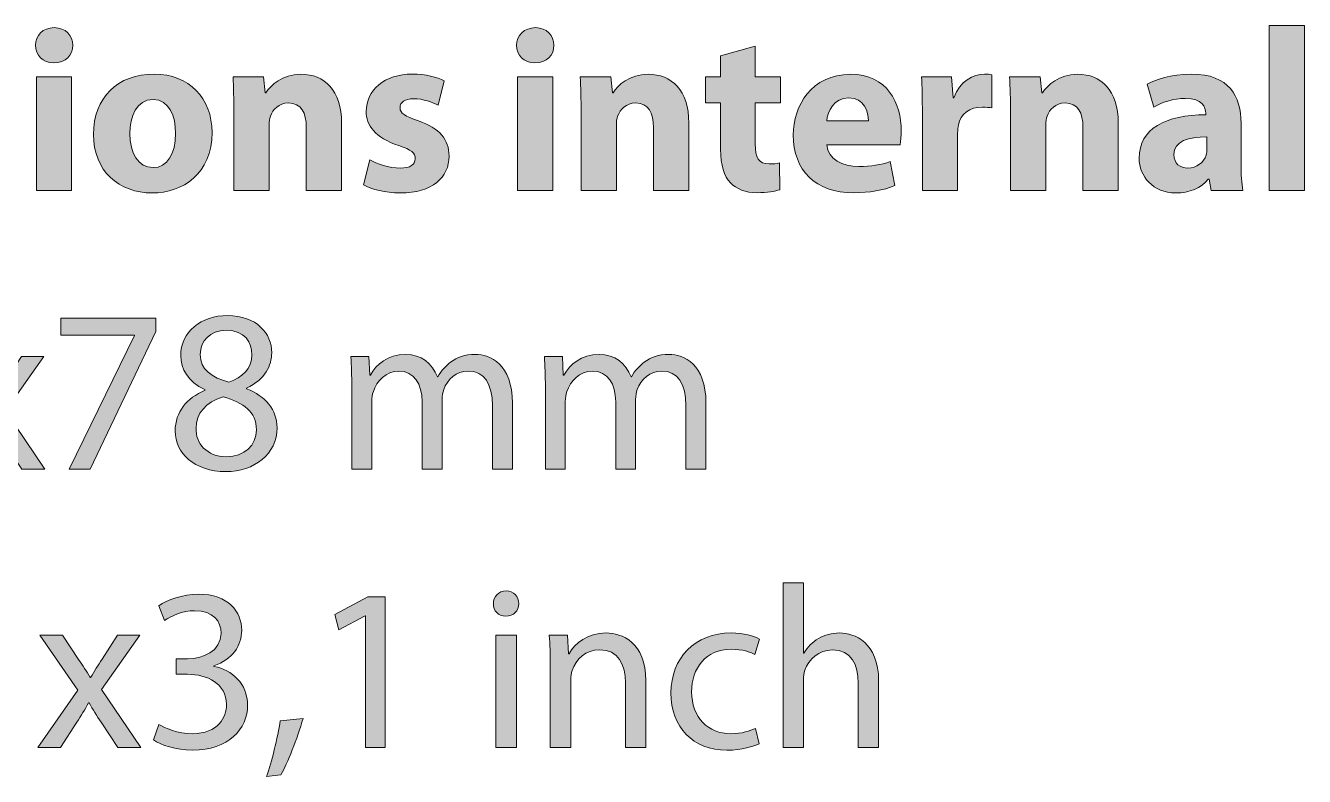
# Model space of a CAD drawing. Header units: inches. Extents: x 110 to 396, y -365 to 80.
# Drawn here: x 338.97 to 377.54, y -77.61 to -54.97 of the extents above; entities that cross this region are included whole.
import ezdxf

# ---------------------------------------------------------------- set-up
doc = ezdxf.new("R2010")
doc.units = ezdxf.units.IN
doc.header["$MEASUREMENT"] = 0
doc.layers.add('description', color=7, linetype='Continuous')

# ---------------------------------------------------------------- blocks, each defined once
blk = doc.blocks.new('block 16')
at = {"layer": 'description'}
h = blk.add_hatch(color=252, dxfattribs=at)
h.dxf.hatch_style = 2
edge = h.paths.add_edge_path()
edge.add_spline(control_points=[(340.394, -55.568), (340.394, -55.862), (340.177, -56.1), (339.82, -56.1), (339.485, -56.1), (339.268, -55.862), (339.268, -55.568), (339.268, -55.267), (339.492, -55.036), (339.834, -55.036), (340.177, -55.036), (340.387, -55.267), (340.394, -55.568)], knot_values=[0, 0, 0, 0, 1, 1, 1, 2, 2, 2, 3, 3, 3, 4, 4, 4, 4], degree=3, periodic=1)
h.paths.add_polyline_path([(339.296, -59.942), (339.296, -56.52), (340.359, -56.52), (340.359, -59.942)])
h = blk.add_hatch(color=252, dxfattribs=at)
h.dxf.hatch_style = 2
edge = h.paths.add_edge_path()
edge.add_spline(control_points=[(354.905, -55.568), (354.905, -55.862), (354.688, -56.1), (354.331, -56.1), (353.996, -56.1), (353.778, -55.862), (353.778, -55.568), (353.778, -55.267), (354.002, -55.036), (354.345, -55.036), (354.688, -55.036), (354.898, -55.267), (354.905, -55.568)], knot_values=[0, 0, 0, 0, 1, 1, 1, 2, 2, 2, 3, 3, 3, 4, 4, 4, 4], degree=3, periodic=1)
h.paths.add_polyline_path([(353.806, -59.942), (353.806, -56.52), (354.87, -56.52), (354.87, -59.942)])
h = blk.add_hatch(color=252, dxfattribs=at)
h.dxf.hatch_style = 2
h.paths.add_polyline_path([(376.472, -54.973), (377.536, -54.973), (377.536, -59.942), (376.472, -59.942)])
h = blk.add_hatch(color=252, dxfattribs=at)
h.dxf.hatch_style = 2
edge = h.paths.add_edge_path()
edge.add_spline(control_points=[(360.974, -55.596), (360.974, -55.596), (360.974, -56.52), (360.974, -56.52), (360.974, -56.52), (361.737, -56.52), (361.737, -56.52), (361.737, -56.52), (361.737, -57.304), (361.737, -57.304), (361.737, -57.304), (360.974, -57.304), (360.974, -57.304), (360.974, -57.304), (360.974, -58.542), (360.974, -58.542), (360.974, -58.955), (361.079, -59.144), (361.394, -59.144), (361.541, -59.144), (361.611, -59.137), (361.709, -59.116), (361.709, -59.116), (361.716, -59.921), (361.716, -59.921), (361.583, -59.97), (361.324, -60.012), (361.03, -60.012), (360.687, -60.012), (360.4, -59.893), (360.225, -59.718), (360.029, -59.515), (359.931, -59.186), (359.931, -58.703), (359.931, -58.703), (359.931, -57.304), (359.931, -57.304), (359.931, -57.304), (359.477, -57.304), (359.477, -57.304), (359.477, -57.304), (359.477, -56.52), (359.477, -56.52), (359.477, -56.52), (359.931, -56.52), (359.931, -56.52), (359.931, -56.52), (359.931, -55.883), (359.931, -55.883), (359.931, -55.883), (360.974, -55.596), (360.974, -55.596)], knot_values=[0, 0, 0, 0, 1, 1, 1, 2, 2, 2, 3, 3, 3, 4, 4, 4, 5, 5, 5, 6, 6, 6, 7, 7, 7, 8, 8, 8, 9, 9, 9, 10, 10, 10, 11, 11, 11, 12, 12, 12, 13, 13, 13, 14, 14, 14, 15, 15, 15, 16, 16, 16, 17, 17, 17, 17], degree=3, periodic=1)
h = blk.add_hatch(color=252, dxfattribs=at)
h.dxf.hatch_style = 2
edge = h.paths.add_edge_path()
edge.add_spline(control_points=[(344.593, -58.193), (344.593, -59.445), (343.705, -60.019), (342.788, -60.019), (341.787, -60.019), (341.018, -59.361), (341.018, -58.255), (341.018, -57.143), (341.745, -56.436), (342.851, -56.436), (343.894, -56.436), (344.593, -57.157), (344.593, -58.193)], knot_values=[0, 0, 0, 0, 1, 1, 1, 2, 2, 2, 3, 3, 3, 4, 4, 4, 4], degree=3, periodic=1)
edge = h.paths.add_edge_path()
edge.add_spline(control_points=[(342.116, -58.227), (342.116, -58.815), (342.361, -59.256), (342.816, -59.256), (343.236, -59.256), (343.495, -58.843), (343.495, -58.22), (343.495, -57.717), (343.299, -57.199), (342.816, -57.199), (342.312, -57.199), (342.116, -57.724), (342.116, -58.227)], knot_values=[0, 0, 0, 0, 1, 1, 1, 2, 2, 2, 3, 3, 3, 4, 4, 4, 4], degree=3, periodic=1)
h = blk.add_hatch(color=252, dxfattribs=at)
h.dxf.hatch_style = 2
edge = h.paths.add_edge_path()
edge.add_spline(control_points=[(345.253, -57.612), (345.253, -57.185), (345.239, -56.828), (345.225, -56.52), (345.225, -56.52), (346.148, -56.52), (346.148, -56.52), (346.148, -56.52), (346.197, -56.996), (346.197, -56.996), (346.197, -56.996), (346.218, -56.996), (346.218, -56.996), (346.358, -56.772), (346.701, -56.443), (347.275, -56.443), (347.975, -56.443), (348.5, -56.912), (348.5, -57.92), (348.5, -57.92), (348.5, -59.942), (348.5, -59.942), (348.5, -59.942), (347.436, -59.942), (347.436, -59.942), (347.436, -59.942), (347.436, -58.046), (347.436, -58.046), (347.436, -57.605), (347.282, -57.304), (346.897, -57.304), (346.603, -57.304), (346.428, -57.507), (346.351, -57.703), (346.323, -57.773), (346.316, -57.871), (346.316, -57.969), (346.316, -57.969), (346.316, -59.942), (346.316, -59.942), (346.316, -59.942), (345.253, -59.942), (345.253, -59.942), (345.253, -59.942), (345.253, -57.612), (345.253, -57.612)], knot_values=[0, 0, 0, 0, 1, 1, 1, 2, 2, 2, 3, 3, 3, 4, 4, 4, 5, 5, 5, 6, 6, 6, 7, 7, 7, 8, 8, 8, 9, 9, 9, 10, 10, 10, 11, 11, 11, 12, 12, 12, 13, 13, 13, 14, 14, 14, 15, 15, 15, 15], degree=3, periodic=1)
h = blk.add_hatch(color=252, dxfattribs=at)
h.dxf.hatch_style = 2
edge = h.paths.add_edge_path()
edge.add_spline(control_points=[(349.347, -59.018), (349.543, -59.137), (349.949, -59.27), (350.264, -59.27), (350.586, -59.27), (350.719, -59.165), (350.719, -58.99), (350.719, -58.808), (350.614, -58.724), (350.222, -58.591), (349.509, -58.353), (349.235, -57.969), (349.243, -57.563), (349.243, -56.919), (349.788, -56.436), (350.635, -56.436), (351.034, -56.436), (351.384, -56.534), (351.594, -56.639), (351.594, -56.639), (351.412, -57.374), (351.412, -57.374), (351.258, -57.29), (350.957, -57.178), (350.67, -57.178), (350.411, -57.178), (350.264, -57.283), (350.264, -57.451), (350.264, -57.619), (350.397, -57.703), (350.817, -57.85), (351.468, -58.073), (351.734, -58.409), (351.741, -58.906), (351.741, -59.55), (351.244, -60.019), (350.264, -60.019), (349.816, -60.019), (349.418, -59.914), (349.159, -59.774), (349.159, -59.774), (349.347, -59.018), (349.347, -59.018)], knot_values=[0, 0, 0, 0, 1, 1, 1, 2, 2, 2, 3, 3, 3, 4, 4, 4, 5, 5, 5, 6, 6, 6, 7, 7, 7, 8, 8, 8, 9, 9, 9, 10, 10, 10, 11, 11, 11, 12, 12, 12, 13, 13, 13, 14, 14, 14, 14], degree=3, periodic=1)
h = blk.add_hatch(color=252, dxfattribs=at)
h.dxf.hatch_style = 2
edge = h.paths.add_edge_path()
edge.add_spline(control_points=[(355.724, -57.612), (355.724, -57.185), (355.71, -56.828), (355.696, -56.52), (355.696, -56.52), (356.62, -56.52), (356.62, -56.52), (356.62, -56.52), (356.669, -56.996), (356.669, -56.996), (356.669, -56.996), (356.69, -56.996), (356.69, -56.996), (356.83, -56.772), (357.173, -56.443), (357.747, -56.443), (358.447, -56.443), (358.971, -56.912), (358.971, -57.92), (358.971, -57.92), (358.971, -59.942), (358.971, -59.942), (358.971, -59.942), (357.908, -59.942), (357.908, -59.942), (357.908, -59.942), (357.908, -58.046), (357.908, -58.046), (357.908, -57.605), (357.753, -57.304), (357.369, -57.304), (357.075, -57.304), (356.9, -57.507), (356.823, -57.703), (356.795, -57.773), (356.788, -57.871), (356.788, -57.969), (356.788, -57.969), (356.788, -59.942), (356.788, -59.942), (356.788, -59.942), (355.724, -59.942), (355.724, -59.942), (355.724, -59.942), (355.724, -57.612), (355.724, -57.612)], knot_values=[0, 0, 0, 0, 1, 1, 1, 2, 2, 2, 3, 3, 3, 4, 4, 4, 5, 5, 5, 6, 6, 6, 7, 7, 7, 8, 8, 8, 9, 9, 9, 10, 10, 10, 11, 11, 11, 12, 12, 12, 13, 13, 13, 14, 14, 14, 15, 15, 15, 15], degree=3, periodic=1)
h = blk.add_hatch(color=252, dxfattribs=at)
h.dxf.hatch_style = 2
edge = h.paths.add_edge_path()
edge.add_spline(control_points=[(363.137, -58.57), (363.165, -59.011), (363.606, -59.221), (364.103, -59.221), (364.467, -59.221), (364.76, -59.172), (365.047, -59.074), (365.047, -59.074), (365.187, -59.795), (365.187, -59.795), (364.837, -59.942), (364.411, -60.012), (363.949, -60.012), (362.787, -60.012), (362.122, -59.34), (362.122, -58.27), (362.122, -57.402), (362.661, -56.443), (363.851, -56.443), (364.956, -56.443), (365.376, -57.304), (365.376, -58.15), (365.376, -58.332), (365.355, -58.493), (365.341, -58.57), (365.341, -58.57), (363.137, -58.57), (363.137, -58.57)], knot_values=[0, 0, 0, 0, 1, 1, 1, 2, 2, 2, 3, 3, 3, 4, 4, 4, 5, 5, 5, 6, 6, 6, 7, 7, 7, 8, 8, 8, 9, 9, 9, 9], degree=3, periodic=1)
edge = h.paths.add_edge_path()
edge.add_spline(control_points=[(364.389, -57.843), (364.389, -57.584), (364.278, -57.15), (363.788, -57.15), (363.34, -57.15), (363.158, -57.563), (363.13, -57.843), (363.13, -57.843), (364.389, -57.843), (364.389, -57.843)], knot_values=[0, 0, 0, 0, 1, 1, 1, 2, 2, 2, 3, 3, 3, 3], degree=3, periodic=1)
h = blk.add_hatch(color=252, dxfattribs=at)
h.dxf.hatch_style = 2
edge = h.paths.add_edge_path()
edge.add_spline(control_points=[(366.014, -57.647), (366.014, -57.143), (366.007, -56.814), (365.987, -56.52), (365.987, -56.52), (366.896, -56.52), (366.896, -56.52), (366.896, -56.52), (366.938, -57.15), (366.938, -57.15), (366.938, -57.15), (366.966, -57.15), (366.966, -57.15), (367.141, -56.646), (367.554, -56.436), (367.89, -56.436), (367.987, -56.436), (368.037, -56.443), (368.114, -56.457), (368.114, -56.457), (368.114, -57.458), (368.114, -57.458), (368.029, -57.444), (367.946, -57.43), (367.827, -57.43), (367.435, -57.43), (367.169, -57.64), (367.099, -57.969), (367.085, -58.039), (367.078, -58.123), (367.078, -58.206), (367.078, -58.206), (367.078, -59.942), (367.078, -59.942), (367.078, -59.942), (366.014, -59.942), (366.014, -59.942), (366.014, -59.942), (366.014, -57.647), (366.014, -57.647)], knot_values=[0, 0, 0, 0, 1, 1, 1, 2, 2, 2, 3, 3, 3, 4, 4, 4, 5, 5, 5, 6, 6, 6, 7, 7, 7, 8, 8, 8, 9, 9, 9, 10, 10, 10, 11, 11, 11, 12, 12, 12, 13, 13, 13, 13], degree=3, periodic=1)
h = blk.add_hatch(color=252, dxfattribs=at)
h.dxf.hatch_style = 2
edge = h.paths.add_edge_path()
edge.add_spline(control_points=[(368.674, -57.612), (368.674, -57.185), (368.66, -56.828), (368.646, -56.52), (368.646, -56.52), (369.57, -56.52), (369.57, -56.52), (369.57, -56.52), (369.619, -56.996), (369.619, -56.996), (369.619, -56.996), (369.64, -56.996), (369.64, -56.996), (369.78, -56.772), (370.123, -56.443), (370.697, -56.443), (371.396, -56.443), (371.921, -56.912), (371.921, -57.92), (371.921, -57.92), (371.921, -59.942), (371.921, -59.942), (371.921, -59.942), (370.858, -59.942), (370.858, -59.942), (370.858, -59.942), (370.858, -58.046), (370.858, -58.046), (370.858, -57.605), (370.704, -57.304), (370.319, -57.304), (370.025, -57.304), (369.85, -57.507), (369.773, -57.703), (369.745, -57.773), (369.738, -57.871), (369.738, -57.969), (369.738, -57.969), (369.738, -59.942), (369.738, -59.942), (369.738, -59.942), (368.674, -59.942), (368.674, -59.942), (368.674, -59.942), (368.674, -57.612), (368.674, -57.612)], knot_values=[0, 0, 0, 0, 1, 1, 1, 2, 2, 2, 3, 3, 3, 4, 4, 4, 5, 5, 5, 6, 6, 6, 7, 7, 7, 8, 8, 8, 9, 9, 9, 10, 10, 10, 11, 11, 11, 12, 12, 12, 13, 13, 13, 14, 14, 14, 15, 15, 15, 15], degree=3, periodic=1)
h = blk.add_hatch(color=252, dxfattribs=at)
h.dxf.hatch_style = 2
edge = h.paths.add_edge_path()
edge.add_spline(control_points=[(375.624, -59.116), (375.624, -59.438), (375.638, -59.753), (375.68, -59.942), (375.68, -59.942), (374.722, -59.942), (374.722, -59.942), (374.722, -59.942), (374.659, -59.599), (374.659, -59.599), (374.659, -59.599), (374.638, -59.599), (374.638, -59.599), (374.414, -59.872), (374.064, -60.019), (373.658, -60.019), (372.965, -60.019), (372.552, -59.515), (372.552, -58.969), (372.552, -58.081), (373.35, -57.661), (374.561, -57.661), (374.561, -57.661), (374.561, -57.619), (374.561, -57.619), (374.561, -57.43), (374.463, -57.171), (373.938, -57.171), (373.588, -57.171), (373.217, -57.29), (372.993, -57.43), (372.993, -57.43), (372.797, -56.744), (372.797, -56.744), (373.035, -56.611), (373.504, -56.436), (374.127, -56.436), (375.268, -56.436), (375.624, -57.108), (375.624, -57.92), (375.624, -57.92), (375.624, -59.116), (375.624, -59.116)], knot_values=[0, 0, 0, 0, 1, 1, 1, 2, 2, 2, 3, 3, 3, 4, 4, 4, 5, 5, 5, 6, 6, 6, 7, 7, 7, 8, 8, 8, 9, 9, 9, 10, 10, 10, 11, 11, 11, 12, 12, 12, 13, 13, 13, 14, 14, 14, 14], degree=3, periodic=1)
edge = h.paths.add_edge_path()
edge.add_spline(control_points=[(374.596, -58.326), (374.036, -58.326), (373.602, -58.458), (373.602, -58.864), (373.602, -59.137), (373.784, -59.27), (374.022, -59.27), (374.281, -59.27), (374.505, -59.095), (374.574, -58.878), (374.589, -58.822), (374.596, -58.759), (374.596, -58.696), (374.596, -58.696), (374.596, -58.326), (374.596, -58.326)], knot_values=[0, 0, 0, 0, 1, 1, 1, 2, 2, 2, 3, 3, 3, 4, 4, 4, 5, 5, 5, 5], degree=3, periodic=1)
h = blk.add_hatch(color=252, dxfattribs=at)
h.dxf.hatch_style = 2
h.paths.add_polyline_path([(342.899, -63.793), (342.899, -64.199), (340.919, -68.342), (340.282, -68.342), (342.255, -64.318), (342.255, -64.304), (340.03, -64.304), (340.03, -63.793)])
h = blk.add_hatch(color=252, dxfattribs=at)
h.dxf.hatch_style = 2
edge = h.paths.add_edge_path()
edge.add_spline(control_points=[(344.377, -65.949), (343.866, -65.711), (343.649, -65.319), (343.649, -64.927), (343.649, -64.206), (344.258, -63.716), (345.062, -63.716), (345.944, -63.716), (346.392, -64.262), (346.392, -64.836), (346.392, -65.221), (346.196, -65.641), (345.636, -65.9), (345.636, -65.9), (345.636, -65.921), (345.636, -65.921), (346.203, -66.145), (346.553, -66.551), (346.553, -67.096), (346.553, -67.894), (345.874, -68.419), (345.007, -68.419), (344.055, -68.419), (343.481, -67.859), (343.481, -67.194), (343.481, -66.62), (343.824, -66.208), (344.384, -65.97), (344.384, -65.97), (344.377, -65.949), (344.377, -65.949)], knot_values=[0, 0, 0, 0, 1, 1, 1, 2, 2, 2, 3, 3, 3, 4, 4, 4, 5, 5, 5, 6, 6, 6, 7, 7, 7, 8, 8, 8, 9, 9, 9, 10, 10, 10, 10], degree=3, periodic=1)
edge = h.paths.add_edge_path()
edge.add_spline(control_points=[(345.93, -67.159), (345.93, -66.614), (345.545, -66.341), (344.929, -66.166), (344.397, -66.32), (344.111, -66.676), (344.111, -67.11), (344.09, -67.565), (344.439, -67.971), (345.02, -67.971), (345.573, -67.971), (345.93, -67.628), (345.93, -67.159)], knot_values=[0, 0, 0, 0, 1, 1, 1, 2, 2, 2, 3, 3, 3, 4, 4, 4, 4], degree=3, periodic=1)
edge = h.paths.add_edge_path()
edge.add_spline(control_points=[(344.237, -64.885), (344.23, -65.34), (344.579, -65.585), (345.104, -65.725), (345.496, -65.592), (345.797, -65.312), (345.797, -64.899), (345.797, -64.535), (345.581, -64.157), (345.027, -64.157), (344.517, -64.157), (344.237, -64.493), (344.237, -64.885)], knot_values=[0, 0, 0, 0, 1, 1, 1, 2, 2, 2, 3, 3, 3, 4, 4, 4, 4], degree=3, periodic=1)
h = blk.add_hatch(color=252, dxfattribs=at)
h.dxf.hatch_style = 2
edge = h.paths.add_edge_path()
edge.add_spline(control_points=[(337.188, -64.955), (337.188, -64.955), (337.671, -65.683), (337.671, -65.683), (337.804, -65.872), (337.909, -66.04), (338.021, -66.229), (338.021, -66.229), (338.035, -66.229), (338.035, -66.229), (338.147, -66.033), (338.259, -65.858), (338.378, -65.676), (338.378, -65.676), (338.846, -64.955), (338.846, -64.955), (338.846, -64.955), (339.518, -64.955), (339.518, -64.955), (339.518, -64.955), (338.364, -66.593), (338.364, -66.593), (338.364, -66.593), (339.546, -68.342), (339.546, -68.342), (339.546, -68.342), (338.854, -68.342), (338.854, -68.342), (338.854, -68.342), (338.35, -67.579), (338.35, -67.579), (338.217, -67.383), (338.105, -67.194), (337.986, -66.991), (337.986, -66.991), (337.972, -66.991), (337.972, -66.991), (337.86, -67.194), (337.748, -67.376), (337.615, -67.579), (337.615, -67.579), (337.125, -68.342), (337.125, -68.342), (337.125, -68.342), (336.446, -68.342), (336.446, -68.342), (336.446, -68.342), (337.65, -66.614), (337.65, -66.614), (337.65, -66.614), (336.502, -64.955), (336.502, -64.955), (336.502, -64.955), (337.188, -64.955), (337.188, -64.955)], knot_values=[0, 0, 0, 0, 1, 1, 1, 2, 2, 2, 3, 3, 3, 4, 4, 4, 5, 5, 5, 6, 6, 6, 7, 7, 7, 8, 8, 8, 9, 9, 9, 10, 10, 10, 11, 11, 11, 12, 12, 12, 13, 13, 13, 14, 14, 14, 15, 15, 15, 16, 16, 16, 17, 17, 17, 18, 18, 18, 18], degree=3, periodic=1)
h = blk.add_hatch(color=252, dxfattribs=at)
h.dxf.hatch_style = 2
edge = h.paths.add_edge_path()
edge.add_spline(control_points=[(348.808, -65.872), (348.808, -65.515), (348.793, -65.235), (348.78, -64.955), (348.78, -64.955), (349.318, -64.955), (349.318, -64.955), (349.318, -64.955), (349.347, -65.508), (349.347, -65.508), (349.347, -65.508), (349.367, -65.508), (349.367, -65.508), (349.556, -65.186), (349.871, -64.885), (350.438, -64.885), (350.893, -64.885), (351.243, -65.165), (351.39, -65.564), (351.39, -65.564), (351.404, -65.564), (351.404, -65.564), (351.509, -65.368), (351.649, -65.228), (351.789, -65.123), (351.992, -64.969), (352.209, -64.885), (352.531, -64.885), (352.985, -64.885), (353.65, -65.179), (353.65, -66.355), (353.65, -66.355), (353.65, -68.342), (353.65, -68.342), (353.65, -68.342), (353.048, -68.342), (353.048, -68.342), (353.048, -68.342), (353.048, -66.431), (353.048, -66.431), (353.048, -65.774), (352.804, -65.389), (352.314, -65.389), (351.957, -65.389), (351.691, -65.648), (351.579, -65.942), (351.551, -66.033), (351.53, -66.138), (351.53, -66.25), (351.53, -66.25), (351.53, -68.342), (351.53, -68.342), (351.53, -68.342), (350.928, -68.342), (350.928, -68.342), (350.928, -68.342), (350.928, -66.313), (350.928, -66.313), (350.928, -65.774), (350.69, -65.389), (350.221, -65.389), (349.843, -65.389), (349.556, -65.697), (349.458, -66.005), (349.424, -66.089), (349.409, -66.201), (349.409, -66.306), (349.409, -66.306), (349.409, -68.342), (349.409, -68.342), (349.409, -68.342), (348.808, -68.342), (348.808, -68.342), (348.808, -68.342), (348.808, -65.872), (348.808, -65.872)], knot_values=[0, 0, 0, 0, 1, 1, 1, 2, 2, 2, 3, 3, 3, 4, 4, 4, 5, 5, 5, 6, 6, 6, 7, 7, 7, 8, 8, 8, 9, 9, 9, 10, 10, 10, 11, 11, 11, 12, 12, 12, 13, 13, 13, 14, 14, 14, 15, 15, 15, 16, 16, 16, 17, 17, 17, 18, 18, 18, 19, 19, 19, 20, 20, 20, 21, 21, 21, 22, 22, 22, 23, 23, 23, 24, 24, 24, 25, 25, 25, 25], degree=3, periodic=1)
h = blk.add_hatch(color=252, dxfattribs=at)
h.dxf.hatch_style = 2
edge = h.paths.add_edge_path()
edge.add_spline(control_points=[(354.646, -65.872), (354.646, -65.515), (354.631, -65.235), (354.618, -64.955), (354.618, -64.955), (355.157, -64.955), (355.157, -64.955), (355.157, -64.955), (355.185, -65.508), (355.185, -65.508), (355.185, -65.508), (355.205, -65.508), (355.205, -65.508), (355.395, -65.186), (355.709, -64.885), (356.276, -64.885), (356.731, -64.885), (357.081, -65.165), (357.228, -65.564), (357.228, -65.564), (357.242, -65.564), (357.242, -65.564), (357.347, -65.368), (357.487, -65.228), (357.627, -65.123), (357.83, -64.969), (358.047, -64.885), (358.369, -64.885), (358.823, -64.885), (359.488, -65.179), (359.488, -66.355), (359.488, -66.355), (359.488, -68.342), (359.488, -68.342), (359.488, -68.342), (358.886, -68.342), (358.886, -68.342), (358.886, -68.342), (358.886, -66.431), (358.886, -66.431), (358.886, -65.774), (358.642, -65.389), (358.152, -65.389), (357.795, -65.389), (357.529, -65.648), (357.417, -65.942), (357.389, -66.033), (357.368, -66.138), (357.368, -66.25), (357.368, -66.25), (357.368, -68.342), (357.368, -68.342), (357.368, -68.342), (356.766, -68.342), (356.766, -68.342), (356.766, -68.342), (356.766, -66.313), (356.766, -66.313), (356.766, -65.774), (356.528, -65.389), (356.059, -65.389), (355.682, -65.389), (355.395, -65.697), (355.296, -66.005), (355.262, -66.089), (355.247, -66.201), (355.247, -66.306), (355.247, -66.306), (355.247, -68.342), (355.247, -68.342), (355.247, -68.342), (354.646, -68.342), (354.646, -68.342), (354.646, -68.342), (354.646, -65.872), (354.646, -65.872)], knot_values=[0, 0, 0, 0, 1, 1, 1, 2, 2, 2, 3, 3, 3, 4, 4, 4, 5, 5, 5, 6, 6, 6, 7, 7, 7, 8, 8, 8, 9, 9, 9, 10, 10, 10, 11, 11, 11, 12, 12, 12, 13, 13, 13, 14, 14, 14, 15, 15, 15, 16, 16, 16, 17, 17, 17, 18, 18, 18, 19, 19, 19, 20, 20, 20, 21, 21, 21, 22, 22, 22, 23, 23, 23, 24, 24, 24, 25, 25, 25, 25], degree=3, periodic=1)
h = blk.add_hatch(color=252, dxfattribs=at)
h.dxf.hatch_style = 2
edge = h.paths.add_edge_path()
edge.add_spline(control_points=[(342.99, -76.042), (343.165, -76.147), (343.564, -76.322), (343.999, -76.322), (344.782, -76.322), (345.034, -75.825), (345.027, -75.44), (345.02, -74.804), (344.446, -74.531), (343.851, -74.531), (343.851, -74.531), (343.509, -74.531), (343.509, -74.531), (343.509, -74.531), (343.509, -74.069), (343.509, -74.069), (343.509, -74.069), (343.851, -74.069), (343.851, -74.069), (344.299, -74.069), (344.866, -73.838), (344.866, -73.299), (344.866, -72.935), (344.635, -72.613), (344.068, -72.613), (343.704, -72.613), (343.355, -72.774), (343.159, -72.914), (343.159, -72.914), (342.99, -72.466), (342.99, -72.466), (343.236, -72.291), (343.697, -72.116), (344.187, -72.116), (345.083, -72.116), (345.489, -72.648), (345.489, -73.201), (345.489, -73.677), (345.202, -74.076), (344.649, -74.279), (344.649, -74.279), (344.649, -74.293), (344.649, -74.293), (345.209, -74.398), (345.657, -74.818), (345.664, -75.454), (345.664, -76.182), (345.09, -76.819), (344.005, -76.819), (343.495, -76.819), (343.047, -76.658), (342.823, -76.511), (342.823, -76.511), (342.99, -76.042), (342.99, -76.042)], knot_values=[0, 0, 0, 0, 1, 1, 1, 2, 2, 2, 3, 3, 3, 4, 4, 4, 5, 5, 5, 6, 6, 6, 7, 7, 7, 8, 8, 8, 9, 9, 9, 10, 10, 10, 11, 11, 11, 12, 12, 12, 13, 13, 13, 14, 14, 14, 15, 15, 15, 16, 16, 16, 17, 17, 17, 18, 18, 18, 18], degree=3, periodic=1)
h = blk.add_hatch(color=252, dxfattribs=at)
h.dxf.hatch_style = 2
edge = h.paths.add_edge_path()
edge.add_spline(control_points=[(353.84, -72.403), (353.84, -72.613), (353.693, -72.781), (353.448, -72.781), (353.224, -72.781), (353.077, -72.613), (353.077, -72.403), (353.077, -72.193), (353.231, -72.018), (353.462, -72.018), (353.686, -72.018), (353.84, -72.186), (353.84, -72.403)], knot_values=[0, 0, 0, 0, 1, 1, 1, 2, 2, 2, 3, 3, 3, 4, 4, 4, 4], degree=3, periodic=1)
h.paths.add_polyline_path([(353.154, -76.742), (353.154, -73.355), (353.77, -73.355), (353.77, -76.742)])
h = blk.add_hatch(color=252, dxfattribs=at)
h.dxf.hatch_style = 2
edge = h.paths.add_edge_path()
edge.add_spline(control_points=[(361.813, -71.773), (361.813, -71.773), (362.429, -71.773), (362.429, -71.773), (362.429, -71.773), (362.429, -73.894), (362.429, -73.894), (362.429, -73.894), (362.443, -73.894), (362.443, -73.894), (362.541, -73.719), (362.695, -73.558), (362.884, -73.453), (363.066, -73.348), (363.283, -73.285), (363.514, -73.285), (363.968, -73.285), (364.696, -73.565), (364.696, -74.727), (364.696, -74.727), (364.696, -76.742), (364.696, -76.742), (364.696, -76.742), (364.08, -76.742), (364.08, -76.742), (364.08, -76.742), (364.08, -74.797), (364.08, -74.797), (364.08, -74.251), (363.877, -73.796), (363.297, -73.796), (362.898, -73.796), (362.59, -74.076), (362.471, -74.405), (362.436, -74.496), (362.429, -74.587), (362.429, -74.699), (362.429, -74.699), (362.429, -76.742), (362.429, -76.742), (362.429, -76.742), (361.813, -76.742), (361.813, -76.742), (361.813, -76.742), (361.813, -71.773), (361.813, -71.773)], knot_values=[0, 0, 0, 0, 1, 1, 1, 2, 2, 2, 3, 3, 3, 4, 4, 4, 5, 5, 5, 6, 6, 6, 7, 7, 7, 8, 8, 8, 9, 9, 9, 10, 10, 10, 11, 11, 11, 12, 12, 12, 13, 13, 13, 14, 14, 14, 15, 15, 15, 15], degree=3, periodic=1)
h = blk.add_hatch(color=252, dxfattribs=at)
h.dxf.hatch_style = 2
h.paths.add_polyline_path([(349.22, -72.767), (349.206, -72.767), (348.415, -73.194), (348.296, -72.725), (349.29, -72.193), (349.815, -72.193), (349.815, -76.742), (349.22, -76.742)])
h = blk.add_hatch(color=252, dxfattribs=at)
h.dxf.hatch_style = 2
edge = h.paths.add_edge_path()
edge.add_spline(control_points=[(340.086, -73.355), (340.086, -73.355), (340.569, -74.083), (340.569, -74.083), (340.702, -74.272), (340.806, -74.44), (340.919, -74.629), (340.919, -74.629), (340.932, -74.629), (340.932, -74.629), (341.044, -74.433), (341.156, -74.258), (341.275, -74.076), (341.275, -74.076), (341.744, -73.355), (341.744, -73.355), (341.744, -73.355), (342.416, -73.355), (342.416, -73.355), (342.416, -73.355), (341.261, -74.993), (341.261, -74.993), (341.261, -74.993), (342.444, -76.742), (342.444, -76.742), (342.444, -76.742), (341.751, -76.742), (341.751, -76.742), (341.751, -76.742), (341.247, -75.979), (341.247, -75.979), (341.114, -75.783), (341.002, -75.594), (340.883, -75.391), (340.883, -75.391), (340.869, -75.391), (340.869, -75.391), (340.757, -75.594), (340.645, -75.776), (340.512, -75.979), (340.512, -75.979), (340.023, -76.742), (340.023, -76.742), (340.023, -76.742), (339.344, -76.742), (339.344, -76.742), (339.344, -76.742), (340.548, -75.014), (340.548, -75.014), (340.548, -75.014), (339.4, -73.355), (339.4, -73.355), (339.4, -73.355), (340.086, -73.355), (340.086, -73.355)], knot_values=[0, 0, 0, 0, 1, 1, 1, 2, 2, 2, 3, 3, 3, 4, 4, 4, 5, 5, 5, 6, 6, 6, 7, 7, 7, 8, 8, 8, 9, 9, 9, 10, 10, 10, 11, 11, 11, 12, 12, 12, 13, 13, 13, 14, 14, 14, 15, 15, 15, 16, 16, 16, 17, 17, 17, 18, 18, 18, 18], degree=3, periodic=1)
h = blk.add_hatch(color=252, dxfattribs=at)
h.dxf.hatch_style = 2
edge = h.paths.add_edge_path()
edge.add_spline(control_points=[(354.792, -74.272), (354.792, -73.915), (354.785, -73.635), (354.764, -73.355), (354.764, -73.355), (355.31, -73.355), (355.31, -73.355), (355.31, -73.355), (355.345, -73.915), (355.345, -73.915), (355.345, -73.915), (355.359, -73.915), (355.359, -73.915), (355.527, -73.6), (355.919, -73.285), (356.479, -73.285), (356.947, -73.285), (357.675, -73.565), (357.675, -74.727), (357.675, -74.727), (357.675, -76.742), (357.675, -76.742), (357.675, -76.742), (357.06, -76.742), (357.06, -76.742), (357.06, -76.742), (357.06, -74.79), (357.06, -74.79), (357.06, -74.244), (356.856, -73.789), (356.275, -73.789), (355.877, -73.789), (355.562, -74.076), (355.45, -74.419), (355.422, -74.496), (355.408, -74.601), (355.408, -74.706), (355.408, -74.706), (355.408, -76.742), (355.408, -76.742), (355.408, -76.742), (354.792, -76.742), (354.792, -76.742), (354.792, -76.742), (354.792, -74.272), (354.792, -74.272)], knot_values=[0, 0, 0, 0, 1, 1, 1, 2, 2, 2, 3, 3, 3, 4, 4, 4, 5, 5, 5, 6, 6, 6, 7, 7, 7, 8, 8, 8, 9, 9, 9, 10, 10, 10, 11, 11, 11, 12, 12, 12, 13, 13, 13, 14, 14, 14, 15, 15, 15, 15], degree=3, periodic=1)
h = blk.add_hatch(color=252, dxfattribs=at)
h.dxf.hatch_style = 2
edge = h.paths.add_edge_path()
edge.add_spline(control_points=[(361.091, -76.623), (360.93, -76.7), (360.574, -76.819), (360.118, -76.819), (359.097, -76.819), (358.432, -76.126), (358.432, -75.09), (358.432, -74.048), (359.146, -73.285), (360.251, -73.285), (360.616, -73.285), (360.937, -73.376), (361.105, -73.467), (361.105, -73.467), (360.965, -73.936), (360.965, -73.936), (360.818, -73.859), (360.587, -73.775), (360.251, -73.775), (359.475, -73.775), (359.055, -74.356), (359.055, -75.055), (359.055, -75.839), (359.559, -76.322), (360.23, -76.322), (360.58, -76.322), (360.811, -76.238), (360.986, -76.161), (360.986, -76.161), (361.091, -76.623), (361.091, -76.623)], knot_values=[0, 0, 0, 0, 1, 1, 1, 2, 2, 2, 3, 3, 3, 4, 4, 4, 5, 5, 5, 6, 6, 6, 7, 7, 7, 8, 8, 8, 9, 9, 9, 10, 10, 10, 10], degree=3, periodic=1)
h = blk.add_hatch(color=252, dxfattribs=at)
h.dxf.hatch_style = 2
edge = h.paths.add_edge_path()
edge.add_spline(control_points=[(346.232, -77.61), (346.386, -77.19), (346.575, -76.441), (346.652, -75.93), (346.652, -75.93), (347.338, -75.86), (347.338, -75.86), (347.169, -76.455), (346.861, -77.232), (346.666, -77.561), (346.666, -77.561), (346.232, -77.61), (346.232, -77.61)], knot_values=[0, 0, 0, 0, 1, 1, 1, 2, 2, 2, 3, 3, 3, 4, 4, 4, 4], degree=3, periodic=1)
at = {"layer": 'description', "lineweight": 0}
for points in [[(376.472, -54.973), (377.536, -54.973), (377.536, -59.942), (376.472, -59.942), (376.472, -54.973)], [(339.296, -59.942), (339.296, -56.52), (340.359, -56.52), (340.359, -59.942), (339.296, -59.942)], [(353.806, -59.942), (353.806, -56.52), (354.87, -56.52), (354.87, -59.942), (353.806, -59.942)], [(342.899, -63.793), (342.899, -64.199), (340.919, -68.342), (340.282, -68.342), (342.255, -64.318), (342.255, -64.304), (340.03, -64.304), (340.03, -63.793), (342.899, -63.793)], [(349.22, -72.767), (349.206, -72.767), (348.415, -73.194), (348.296, -72.725), (349.29, -72.193), (349.815, -72.193), (349.815, -76.742), (349.22, -76.742), (349.22, -72.767)], [(353.154, -76.742), (353.154, -73.355), (353.77, -73.355), (353.77, -76.742), (353.154, -76.742)]]:
    blk.add_lwpolyline(points, dxfattribs=at)
for points, knots in [([(340.394, -55.568), (340.394, -55.862), (340.177, -56.1), (339.82, -56.1), (339.485, -56.1), (339.268, -55.862), (339.268, -55.568), (339.268, -55.267), (339.492, -55.036), (339.834, -55.036), (340.177, -55.036), (340.387, -55.267), (340.394, -55.568)], [0, 0, 0, 0, 1, 1, 1, 2, 2, 2, 3, 3, 3, 4, 4, 4, 4]), ([(354.905, -55.568), (354.905, -55.862), (354.688, -56.1), (354.331, -56.1), (353.996, -56.1), (353.778, -55.862), (353.778, -55.568), (353.778, -55.267), (354.002, -55.036), (354.345, -55.036), (354.688, -55.036), (354.898, -55.267), (354.905, -55.568)], [0, 0, 0, 0, 1, 1, 1, 2, 2, 2, 3, 3, 3, 4, 4, 4, 4]), ([(360.974, -55.596), (360.974, -55.596), (360.974, -56.52), (360.974, -56.52), (360.974, -56.52), (361.737, -56.52), (361.737, -56.52), (361.737, -56.52), (361.737, -57.304), (361.737, -57.304), (361.737, -57.304), (360.974, -57.304), (360.974, -57.304), (360.974, -57.304), (360.974, -58.542), (360.974, -58.542), (360.974, -58.955), (361.079, -59.144), (361.394, -59.144), (361.541, -59.144), (361.611, -59.137), (361.709, -59.116), (361.709, -59.116), (361.716, -59.921), (361.716, -59.921), (361.583, -59.97), (361.324, -60.012), (361.03, -60.012), (360.687, -60.012), (360.4, -59.893), (360.225, -59.718), (360.029, -59.515), (359.931, -59.186), (359.931, -58.703), (359.931, -58.703), (359.931, -57.304), (359.931, -57.304), (359.931, -57.304), (359.477, -57.304), (359.477, -57.304), (359.477, -57.304), (359.477, -56.52), (359.477, -56.52), (359.477, -56.52), (359.931, -56.52), (359.931, -56.52), (359.931, -56.52), (359.931, -55.883), (359.931, -55.883), (359.931, -55.883), (360.974, -55.596), (360.974, -55.596)], [0, 0, 0, 0, 1, 1, 1, 2, 2, 2, 3, 3, 3, 4, 4, 4, 5, 5, 5, 6, 6, 6, 7, 7, 7, 8, 8, 8, 9, 9, 9, 10, 10, 10, 11, 11, 11, 12, 12, 12, 13, 13, 13, 14, 14, 14, 15, 15, 15, 16, 16, 16, 17, 17, 17, 17]), ([(344.593, -58.193), (344.593, -59.445), (343.705, -60.019), (342.788, -60.019), (341.787, -60.019), (341.018, -59.361), (341.018, -58.255), (341.018, -57.143), (341.745, -56.436), (342.851, -56.436), (343.894, -56.436), (344.593, -57.157), (344.593, -58.193)], [0, 0, 0, 0, 1, 1, 1, 2, 2, 2, 3, 3, 3, 4, 4, 4, 4]), ([(345.253, -57.612), (345.253, -57.185), (345.239, -56.828), (345.225, -56.52), (345.225, -56.52), (346.148, -56.52), (346.148, -56.52), (346.148, -56.52), (346.197, -56.996), (346.197, -56.996), (346.197, -56.996), (346.218, -56.996), (346.218, -56.996), (346.358, -56.772), (346.701, -56.443), (347.275, -56.443), (347.975, -56.443), (348.5, -56.912), (348.5, -57.92), (348.5, -57.92), (348.5, -59.942), (348.5, -59.942), (348.5, -59.942), (347.436, -59.942), (347.436, -59.942), (347.436, -59.942), (347.436, -58.046), (347.436, -58.046), (347.436, -57.605), (347.282, -57.304), (346.897, -57.304), (346.603, -57.304), (346.428, -57.507), (346.351, -57.703), (346.323, -57.773), (346.316, -57.871), (346.316, -57.969), (346.316, -57.969), (346.316, -59.942), (346.316, -59.942), (346.316, -59.942), (345.253, -59.942), (345.253, -59.942), (345.253, -59.942), (345.253, -57.612), (345.253, -57.612)], [0, 0, 0, 0, 1, 1, 1, 2, 2, 2, 3, 3, 3, 4, 4, 4, 5, 5, 5, 6, 6, 6, 7, 7, 7, 8, 8, 8, 9, 9, 9, 10, 10, 10, 11, 11, 11, 12, 12, 12, 13, 13, 13, 14, 14, 14, 15, 15, 15, 15]), ([(349.347, -59.018), (349.543, -59.137), (349.949, -59.27), (350.264, -59.27), (350.586, -59.27), (350.719, -59.165), (350.719, -58.99), (350.719, -58.808), (350.614, -58.724), (350.222, -58.591), (349.509, -58.353), (349.235, -57.969), (349.243, -57.563), (349.243, -56.919), (349.788, -56.436), (350.635, -56.436), (351.034, -56.436), (351.384, -56.534), (351.594, -56.639), (351.594, -56.639), (351.412, -57.374), (351.412, -57.374), (351.258, -57.29), (350.957, -57.178), (350.67, -57.178), (350.411, -57.178), (350.264, -57.283), (350.264, -57.451), (350.264, -57.619), (350.397, -57.703), (350.817, -57.85), (351.468, -58.073), (351.734, -58.409), (351.741, -58.906), (351.741, -59.55), (351.244, -60.019), (350.264, -60.019), (349.816, -60.019), (349.418, -59.914), (349.159, -59.774), (349.159, -59.774), (349.347, -59.018), (349.347, -59.018)], [0, 0, 0, 0, 1, 1, 1, 2, 2, 2, 3, 3, 3, 4, 4, 4, 5, 5, 5, 6, 6, 6, 7, 7, 7, 8, 8, 8, 9, 9, 9, 10, 10, 10, 11, 11, 11, 12, 12, 12, 13, 13, 13, 14, 14, 14, 14]), ([(355.724, -57.612), (355.724, -57.185), (355.71, -56.828), (355.696, -56.52), (355.696, -56.52), (356.62, -56.52), (356.62, -56.52), (356.62, -56.52), (356.669, -56.996), (356.669, -56.996), (356.669, -56.996), (356.69, -56.996), (356.69, -56.996), (356.83, -56.772), (357.173, -56.443), (357.747, -56.443), (358.447, -56.443), (358.971, -56.912), (358.971, -57.92), (358.971, -57.92), (358.971, -59.942), (358.971, -59.942), (358.971, -59.942), (357.908, -59.942), (357.908, -59.942), (357.908, -59.942), (357.908, -58.046), (357.908, -58.046), (357.908, -57.605), (357.753, -57.304), (357.369, -57.304), (357.075, -57.304), (356.9, -57.507), (356.823, -57.703), (356.795, -57.773), (356.788, -57.871), (356.788, -57.969), (356.788, -57.969), (356.788, -59.942), (356.788, -59.942), (356.788, -59.942), (355.724, -59.942), (355.724, -59.942), (355.724, -59.942), (355.724, -57.612), (355.724, -57.612)], [0, 0, 0, 0, 1, 1, 1, 2, 2, 2, 3, 3, 3, 4, 4, 4, 5, 5, 5, 6, 6, 6, 7, 7, 7, 8, 8, 8, 9, 9, 9, 10, 10, 10, 11, 11, 11, 12, 12, 12, 13, 13, 13, 14, 14, 14, 15, 15, 15, 15]), ([(363.137, -58.57), (363.165, -59.011), (363.606, -59.221), (364.103, -59.221), (364.467, -59.221), (364.76, -59.172), (365.047, -59.074), (365.047, -59.074), (365.187, -59.795), (365.187, -59.795), (364.837, -59.942), (364.411, -60.012), (363.949, -60.012), (362.787, -60.012), (362.122, -59.34), (362.122, -58.27), (362.122, -57.402), (362.661, -56.443), (363.851, -56.443), (364.956, -56.443), (365.376, -57.304), (365.376, -58.15), (365.376, -58.332), (365.355, -58.493), (365.341, -58.57), (365.341, -58.57), (363.137, -58.57), (363.137, -58.57)], [0, 0, 0, 0, 1, 1, 1, 2, 2, 2, 3, 3, 3, 4, 4, 4, 5, 5, 5, 6, 6, 6, 7, 7, 7, 8, 8, 8, 9, 9, 9, 9]), ([(366.014, -57.647), (366.014, -57.143), (366.007, -56.814), (365.987, -56.52), (365.987, -56.52), (366.896, -56.52), (366.896, -56.52), (366.896, -56.52), (366.938, -57.15), (366.938, -57.15), (366.938, -57.15), (366.966, -57.15), (366.966, -57.15), (367.141, -56.646), (367.554, -56.436), (367.89, -56.436), (367.987, -56.436), (368.037, -56.443), (368.114, -56.457), (368.114, -56.457), (368.114, -57.458), (368.114, -57.458), (368.029, -57.444), (367.946, -57.43), (367.827, -57.43), (367.435, -57.43), (367.169, -57.64), (367.099, -57.969), (367.085, -58.039), (367.078, -58.123), (367.078, -58.206), (367.078, -58.206), (367.078, -59.942), (367.078, -59.942), (367.078, -59.942), (366.014, -59.942), (366.014, -59.942), (366.014, -59.942), (366.014, -57.647), (366.014, -57.647)], [0, 0, 0, 0, 1, 1, 1, 2, 2, 2, 3, 3, 3, 4, 4, 4, 5, 5, 5, 6, 6, 6, 7, 7, 7, 8, 8, 8, 9, 9, 9, 10, 10, 10, 11, 11, 11, 12, 12, 12, 13, 13, 13, 13]), ([(368.674, -57.612), (368.674, -57.185), (368.66, -56.828), (368.646, -56.52), (368.646, -56.52), (369.57, -56.52), (369.57, -56.52), (369.57, -56.52), (369.619, -56.996), (369.619, -56.996), (369.619, -56.996), (369.64, -56.996), (369.64, -56.996), (369.78, -56.772), (370.123, -56.443), (370.697, -56.443), (371.396, -56.443), (371.921, -56.912), (371.921, -57.92), (371.921, -57.92), (371.921, -59.942), (371.921, -59.942), (371.921, -59.942), (370.858, -59.942), (370.858, -59.942), (370.858, -59.942), (370.858, -58.046), (370.858, -58.046), (370.858, -57.605), (370.704, -57.304), (370.319, -57.304), (370.025, -57.304), (369.85, -57.507), (369.773, -57.703), (369.745, -57.773), (369.738, -57.871), (369.738, -57.969), (369.738, -57.969), (369.738, -59.942), (369.738, -59.942), (369.738, -59.942), (368.674, -59.942), (368.674, -59.942), (368.674, -59.942), (368.674, -57.612), (368.674, -57.612)], [0, 0, 0, 0, 1, 1, 1, 2, 2, 2, 3, 3, 3, 4, 4, 4, 5, 5, 5, 6, 6, 6, 7, 7, 7, 8, 8, 8, 9, 9, 9, 10, 10, 10, 11, 11, 11, 12, 12, 12, 13, 13, 13, 14, 14, 14, 15, 15, 15, 15]), ([(375.624, -59.116), (375.624, -59.438), (375.638, -59.753), (375.68, -59.942), (375.68, -59.942), (374.722, -59.942), (374.722, -59.942), (374.722, -59.942), (374.659, -59.599), (374.659, -59.599), (374.659, -59.599), (374.638, -59.599), (374.638, -59.599), (374.414, -59.872), (374.064, -60.019), (373.658, -60.019), (372.965, -60.019), (372.552, -59.515), (372.552, -58.969), (372.552, -58.081), (373.35, -57.661), (374.561, -57.661), (374.561, -57.661), (374.561, -57.619), (374.561, -57.619), (374.561, -57.43), (374.463, -57.171), (373.938, -57.171), (373.588, -57.171), (373.217, -57.29), (372.993, -57.43), (372.993, -57.43), (372.797, -56.744), (372.797, -56.744), (373.035, -56.611), (373.504, -56.436), (374.127, -56.436), (375.268, -56.436), (375.624, -57.108), (375.624, -57.92), (375.624, -57.92), (375.624, -59.116), (375.624, -59.116)], [0, 0, 0, 0, 1, 1, 1, 2, 2, 2, 3, 3, 3, 4, 4, 4, 5, 5, 5, 6, 6, 6, 7, 7, 7, 8, 8, 8, 9, 9, 9, 10, 10, 10, 11, 11, 11, 12, 12, 12, 13, 13, 13, 14, 14, 14, 14]), ([(342.116, -58.227), (342.116, -58.815), (342.361, -59.256), (342.816, -59.256), (343.236, -59.256), (343.495, -58.843), (343.495, -58.22), (343.495, -57.717), (343.299, -57.199), (342.816, -57.199), (342.312, -57.199), (342.116, -57.724), (342.116, -58.227)], [0, 0, 0, 0, 1, 1, 1, 2, 2, 2, 3, 3, 3, 4, 4, 4, 4]), ([(364.389, -57.843), (364.389, -57.584), (364.278, -57.15), (363.788, -57.15), (363.34, -57.15), (363.158, -57.563), (363.13, -57.843), (363.13, -57.843), (364.389, -57.843), (364.389, -57.843)], [0, 0, 0, 0, 1, 1, 1, 2, 2, 2, 3, 3, 3, 3]), ([(374.596, -58.326), (374.036, -58.326), (373.602, -58.458), (373.602, -58.864), (373.602, -59.137), (373.784, -59.27), (374.022, -59.27), (374.281, -59.27), (374.505, -59.095), (374.574, -58.878), (374.589, -58.822), (374.596, -58.759), (374.596, -58.696), (374.596, -58.696), (374.596, -58.326), (374.596, -58.326)], [0, 0, 0, 0, 1, 1, 1, 2, 2, 2, 3, 3, 3, 4, 4, 4, 5, 5, 5, 5]), ([(344.377, -65.949), (343.866, -65.711), (343.649, -65.319), (343.649, -64.927), (343.649, -64.206), (344.258, -63.716), (345.062, -63.716), (345.944, -63.716), (346.392, -64.262), (346.392, -64.836), (346.392, -65.221), (346.196, -65.641), (345.636, -65.9), (345.636, -65.9), (345.636, -65.921), (345.636, -65.921), (346.203, -66.145), (346.553, -66.551), (346.553, -67.096), (346.553, -67.894), (345.874, -68.419), (345.007, -68.419), (344.055, -68.419), (343.481, -67.859), (343.481, -67.194), (343.481, -66.62), (343.824, -66.208), (344.384, -65.97), (344.384, -65.97), (344.377, -65.949), (344.377, -65.949)], [0, 0, 0, 0, 1, 1, 1, 2, 2, 2, 3, 3, 3, 4, 4, 4, 5, 5, 5, 6, 6, 6, 7, 7, 7, 8, 8, 8, 9, 9, 9, 10, 10, 10, 10]), ([(344.237, -64.885), (344.23, -65.34), (344.579, -65.585), (345.104, -65.725), (345.496, -65.592), (345.797, -65.312), (345.797, -64.899), (345.797, -64.535), (345.581, -64.157), (345.027, -64.157), (344.517, -64.157), (344.237, -64.493), (344.237, -64.885)], [0, 0, 0, 0, 1, 1, 1, 2, 2, 2, 3, 3, 3, 4, 4, 4, 4]), ([(337.188, -64.955), (337.188, -64.955), (337.671, -65.683), (337.671, -65.683), (337.804, -65.872), (337.909, -66.04), (338.021, -66.229), (338.021, -66.229), (338.035, -66.229), (338.035, -66.229), (338.147, -66.033), (338.259, -65.858), (338.378, -65.676), (338.378, -65.676), (338.846, -64.955), (338.846, -64.955), (338.846, -64.955), (339.518, -64.955), (339.518, -64.955), (339.518, -64.955), (338.364, -66.593), (338.364, -66.593), (338.364, -66.593), (339.546, -68.342), (339.546, -68.342), (339.546, -68.342), (338.854, -68.342), (338.854, -68.342), (338.854, -68.342), (338.35, -67.579), (338.35, -67.579), (338.217, -67.383), (338.105, -67.194), (337.986, -66.991), (337.986, -66.991), (337.972, -66.991), (337.972, -66.991), (337.86, -67.194), (337.748, -67.376), (337.615, -67.579), (337.615, -67.579), (337.125, -68.342), (337.125, -68.342), (337.125, -68.342), (336.446, -68.342), (336.446, -68.342), (336.446, -68.342), (337.65, -66.614), (337.65, -66.614), (337.65, -66.614), (336.502, -64.955), (336.502, -64.955), (336.502, -64.955), (337.188, -64.955), (337.188, -64.955)], [0, 0, 0, 0, 1, 1, 1, 2, 2, 2, 3, 3, 3, 4, 4, 4, 5, 5, 5, 6, 6, 6, 7, 7, 7, 8, 8, 8, 9, 9, 9, 10, 10, 10, 11, 11, 11, 12, 12, 12, 13, 13, 13, 14, 14, 14, 15, 15, 15, 16, 16, 16, 17, 17, 17, 18, 18, 18, 18]), ([(348.808, -65.872), (348.808, -65.515), (348.793, -65.235), (348.78, -64.955), (348.78, -64.955), (349.318, -64.955), (349.318, -64.955), (349.318, -64.955), (349.347, -65.508), (349.347, -65.508), (349.347, -65.508), (349.367, -65.508), (349.367, -65.508), (349.556, -65.186), (349.871, -64.885), (350.438, -64.885), (350.893, -64.885), (351.243, -65.165), (351.39, -65.564), (351.39, -65.564), (351.404, -65.564), (351.404, -65.564), (351.509, -65.368), (351.649, -65.228), (351.789, -65.123), (351.992, -64.969), (352.209, -64.885), (352.531, -64.885), (352.985, -64.885), (353.65, -65.179), (353.65, -66.355), (353.65, -66.355), (353.65, -68.342), (353.65, -68.342), (353.65, -68.342), (353.048, -68.342), (353.048, -68.342), (353.048, -68.342), (353.048, -66.431), (353.048, -66.431), (353.048, -65.774), (352.804, -65.389), (352.314, -65.389), (351.957, -65.389), (351.691, -65.648), (351.579, -65.942), (351.551, -66.033), (351.53, -66.138), (351.53, -66.25), (351.53, -66.25), (351.53, -68.342), (351.53, -68.342), (351.53, -68.342), (350.928, -68.342), (350.928, -68.342), (350.928, -68.342), (350.928, -66.313), (350.928, -66.313), (350.928, -65.774), (350.69, -65.389), (350.221, -65.389), (349.843, -65.389), (349.556, -65.697), (349.458, -66.005), (349.424, -66.089), (349.409, -66.201), (349.409, -66.306), (349.409, -66.306), (349.409, -68.342), (349.409, -68.342), (349.409, -68.342), (348.808, -68.342), (348.808, -68.342), (348.808, -68.342), (348.808, -65.872), (348.808, -65.872)], [0, 0, 0, 0, 1, 1, 1, 2, 2, 2, 3, 3, 3, 4, 4, 4, 5, 5, 5, 6, 6, 6, 7, 7, 7, 8, 8, 8, 9, 9, 9, 10, 10, 10, 11, 11, 11, 12, 12, 12, 13, 13, 13, 14, 14, 14, 15, 15, 15, 16, 16, 16, 17, 17, 17, 18, 18, 18, 19, 19, 19, 20, 20, 20, 21, 21, 21, 22, 22, 22, 23, 23, 23, 24, 24, 24, 25, 25, 25, 25]), ([(354.646, -65.872), (354.646, -65.515), (354.631, -65.235), (354.618, -64.955), (354.618, -64.955), (355.157, -64.955), (355.157, -64.955), (355.157, -64.955), (355.185, -65.508), (355.185, -65.508), (355.185, -65.508), (355.205, -65.508), (355.205, -65.508), (355.395, -65.186), (355.709, -64.885), (356.276, -64.885), (356.731, -64.885), (357.081, -65.165), (357.228, -65.564), (357.228, -65.564), (357.242, -65.564), (357.242, -65.564), (357.347, -65.368), (357.487, -65.228), (357.627, -65.123), (357.83, -64.969), (358.047, -64.885), (358.369, -64.885), (358.823, -64.885), (359.488, -65.179), (359.488, -66.355), (359.488, -66.355), (359.488, -68.342), (359.488, -68.342), (359.488, -68.342), (358.886, -68.342), (358.886, -68.342), (358.886, -68.342), (358.886, -66.431), (358.886, -66.431), (358.886, -65.774), (358.642, -65.389), (358.152, -65.389), (357.795, -65.389), (357.529, -65.648), (357.417, -65.942), (357.389, -66.033), (357.368, -66.138), (357.368, -66.25), (357.368, -66.25), (357.368, -68.342), (357.368, -68.342), (357.368, -68.342), (356.766, -68.342), (356.766, -68.342), (356.766, -68.342), (356.766, -66.313), (356.766, -66.313), (356.766, -65.774), (356.528, -65.389), (356.059, -65.389), (355.682, -65.389), (355.395, -65.697), (355.296, -66.005), (355.262, -66.089), (355.247, -66.201), (355.247, -66.306), (355.247, -66.306), (355.247, -68.342), (355.247, -68.342), (355.247, -68.342), (354.646, -68.342), (354.646, -68.342), (354.646, -68.342), (354.646, -65.872), (354.646, -65.872)], [0, 0, 0, 0, 1, 1, 1, 2, 2, 2, 3, 3, 3, 4, 4, 4, 5, 5, 5, 6, 6, 6, 7, 7, 7, 8, 8, 8, 9, 9, 9, 10, 10, 10, 11, 11, 11, 12, 12, 12, 13, 13, 13, 14, 14, 14, 15, 15, 15, 16, 16, 16, 17, 17, 17, 18, 18, 18, 19, 19, 19, 20, 20, 20, 21, 21, 21, 22, 22, 22, 23, 23, 23, 24, 24, 24, 25, 25, 25, 25]), ([(345.93, -67.159), (345.93, -66.614), (345.545, -66.341), (344.929, -66.166), (344.397, -66.32), (344.111, -66.676), (344.111, -67.11), (344.09, -67.565), (344.439, -67.971), (345.02, -67.971), (345.573, -67.971), (345.93, -67.628), (345.93, -67.159)], [0, 0, 0, 0, 1, 1, 1, 2, 2, 2, 3, 3, 3, 4, 4, 4, 4]), ([(342.99, -76.042), (343.165, -76.147), (343.564, -76.322), (343.999, -76.322), (344.782, -76.322), (345.034, -75.825), (345.027, -75.44), (345.02, -74.804), (344.446, -74.531), (343.851, -74.531), (343.851, -74.531), (343.509, -74.531), (343.509, -74.531), (343.509, -74.531), (343.509, -74.069), (343.509, -74.069), (343.509, -74.069), (343.851, -74.069), (343.851, -74.069), (344.299, -74.069), (344.866, -73.838), (344.866, -73.299), (344.866, -72.935), (344.635, -72.613), (344.068, -72.613), (343.704, -72.613), (343.355, -72.774), (343.159, -72.914), (343.159, -72.914), (342.99, -72.466), (342.99, -72.466), (343.236, -72.291), (343.697, -72.116), (344.187, -72.116), (345.083, -72.116), (345.489, -72.648), (345.489, -73.201), (345.489, -73.677), (345.202, -74.076), (344.649, -74.279), (344.649, -74.279), (344.649, -74.293), (344.649, -74.293), (345.209, -74.398), (345.657, -74.818), (345.664, -75.454), (345.664, -76.182), (345.09, -76.819), (344.005, -76.819), (343.495, -76.819), (343.047, -76.658), (342.823, -76.511), (342.823, -76.511), (342.99, -76.042), (342.99, -76.042)], [0, 0, 0, 0, 1, 1, 1, 2, 2, 2, 3, 3, 3, 4, 4, 4, 5, 5, 5, 6, 6, 6, 7, 7, 7, 8, 8, 8, 9, 9, 9, 10, 10, 10, 11, 11, 11, 12, 12, 12, 13, 13, 13, 14, 14, 14, 15, 15, 15, 16, 16, 16, 17, 17, 17, 18, 18, 18, 18]), ([(353.84, -72.403), (353.84, -72.613), (353.693, -72.781), (353.448, -72.781), (353.224, -72.781), (353.077, -72.613), (353.077, -72.403), (353.077, -72.193), (353.231, -72.018), (353.462, -72.018), (353.686, -72.018), (353.84, -72.186), (353.84, -72.403)], [0, 0, 0, 0, 1, 1, 1, 2, 2, 2, 3, 3, 3, 4, 4, 4, 4]), ([(361.813, -71.773), (361.813, -71.773), (362.429, -71.773), (362.429, -71.773), (362.429, -71.773), (362.429, -73.894), (362.429, -73.894), (362.429, -73.894), (362.443, -73.894), (362.443, -73.894), (362.541, -73.719), (362.695, -73.558), (362.884, -73.453), (363.066, -73.348), (363.283, -73.285), (363.514, -73.285), (363.968, -73.285), (364.696, -73.565), (364.696, -74.727), (364.696, -74.727), (364.696, -76.742), (364.696, -76.742), (364.696, -76.742), (364.08, -76.742), (364.08, -76.742), (364.08, -76.742), (364.08, -74.797), (364.08, -74.797), (364.08, -74.251), (363.877, -73.796), (363.297, -73.796), (362.898, -73.796), (362.59, -74.076), (362.471, -74.405), (362.436, -74.496), (362.429, -74.587), (362.429, -74.699), (362.429, -74.699), (362.429, -76.742), (362.429, -76.742), (362.429, -76.742), (361.813, -76.742), (361.813, -76.742), (361.813, -76.742), (361.813, -71.773), (361.813, -71.773)], [0, 0, 0, 0, 1, 1, 1, 2, 2, 2, 3, 3, 3, 4, 4, 4, 5, 5, 5, 6, 6, 6, 7, 7, 7, 8, 8, 8, 9, 9, 9, 10, 10, 10, 11, 11, 11, 12, 12, 12, 13, 13, 13, 14, 14, 14, 15, 15, 15, 15]), ([(340.086, -73.355), (340.086, -73.355), (340.569, -74.083), (340.569, -74.083), (340.702, -74.272), (340.806, -74.44), (340.919, -74.629), (340.919, -74.629), (340.932, -74.629), (340.932, -74.629), (341.044, -74.433), (341.156, -74.258), (341.275, -74.076), (341.275, -74.076), (341.744, -73.355), (341.744, -73.355), (341.744, -73.355), (342.416, -73.355), (342.416, -73.355), (342.416, -73.355), (341.261, -74.993), (341.261, -74.993), (341.261, -74.993), (342.444, -76.742), (342.444, -76.742), (342.444, -76.742), (341.751, -76.742), (341.751, -76.742), (341.751, -76.742), (341.247, -75.979), (341.247, -75.979), (341.114, -75.783), (341.002, -75.594), (340.883, -75.391), (340.883, -75.391), (340.869, -75.391), (340.869, -75.391), (340.757, -75.594), (340.645, -75.776), (340.512, -75.979), (340.512, -75.979), (340.023, -76.742), (340.023, -76.742), (340.023, -76.742), (339.344, -76.742), (339.344, -76.742), (339.344, -76.742), (340.548, -75.014), (340.548, -75.014), (340.548, -75.014), (339.4, -73.355), (339.4, -73.355), (339.4, -73.355), (340.086, -73.355), (340.086, -73.355)], [0, 0, 0, 0, 1, 1, 1, 2, 2, 2, 3, 3, 3, 4, 4, 4, 5, 5, 5, 6, 6, 6, 7, 7, 7, 8, 8, 8, 9, 9, 9, 10, 10, 10, 11, 11, 11, 12, 12, 12, 13, 13, 13, 14, 14, 14, 15, 15, 15, 16, 16, 16, 17, 17, 17, 18, 18, 18, 18]), ([(354.792, -74.272), (354.792, -73.915), (354.785, -73.635), (354.764, -73.355), (354.764, -73.355), (355.31, -73.355), (355.31, -73.355), (355.31, -73.355), (355.345, -73.915), (355.345, -73.915), (355.345, -73.915), (355.359, -73.915), (355.359, -73.915), (355.527, -73.6), (355.919, -73.285), (356.479, -73.285), (356.947, -73.285), (357.675, -73.565), (357.675, -74.727), (357.675, -74.727), (357.675, -76.742), (357.675, -76.742), (357.675, -76.742), (357.06, -76.742), (357.06, -76.742), (357.06, -76.742), (357.06, -74.79), (357.06, -74.79), (357.06, -74.244), (356.856, -73.789), (356.275, -73.789), (355.877, -73.789), (355.562, -74.076), (355.45, -74.419), (355.422, -74.496), (355.408, -74.601), (355.408, -74.706), (355.408, -74.706), (355.408, -76.742), (355.408, -76.742), (355.408, -76.742), (354.792, -76.742), (354.792, -76.742), (354.792, -76.742), (354.792, -74.272), (354.792, -74.272)], [0, 0, 0, 0, 1, 1, 1, 2, 2, 2, 3, 3, 3, 4, 4, 4, 5, 5, 5, 6, 6, 6, 7, 7, 7, 8, 8, 8, 9, 9, 9, 10, 10, 10, 11, 11, 11, 12, 12, 12, 13, 13, 13, 14, 14, 14, 15, 15, 15, 15]), ([(361.091, -76.623), (360.93, -76.7), (360.574, -76.819), (360.118, -76.819), (359.097, -76.819), (358.432, -76.126), (358.432, -75.09), (358.432, -74.048), (359.146, -73.285), (360.251, -73.285), (360.616, -73.285), (360.937, -73.376), (361.105, -73.467), (361.105, -73.467), (360.965, -73.936), (360.965, -73.936), (360.818, -73.859), (360.587, -73.775), (360.251, -73.775), (359.475, -73.775), (359.055, -74.356), (359.055, -75.055), (359.055, -75.839), (359.559, -76.322), (360.23, -76.322), (360.58, -76.322), (360.811, -76.238), (360.986, -76.161), (360.986, -76.161), (361.091, -76.623), (361.091, -76.623)], [0, 0, 0, 0, 1, 1, 1, 2, 2, 2, 3, 3, 3, 4, 4, 4, 5, 5, 5, 6, 6, 6, 7, 7, 7, 8, 8, 8, 9, 9, 9, 10, 10, 10, 10]), ([(346.232, -77.61), (346.386, -77.19), (346.575, -76.441), (346.652, -75.93), (346.652, -75.93), (347.338, -75.86), (347.338, -75.86), (347.169, -76.455), (346.861, -77.232), (346.666, -77.561), (346.666, -77.561), (346.232, -77.61), (346.232, -77.61)], [0, 0, 0, 0, 1, 1, 1, 2, 2, 2, 3, 3, 3, 4, 4, 4, 4])]:
    blk.add_open_spline(points, degree=3, knots=knots, dxfattribs=at)
blk = doc.blocks.new('block 15')
at = {"layer": 'description'}
blk.add_blockref('block 16', (0, 0), dxfattribs=at)

msp = doc.modelspace()

# ---------------------------------------------------------------- block references
at = {"layer": 'description'}
msp.add_blockref('block 15', (0, 0), dxfattribs=at)

doc.saveas('drawing.dxf')
